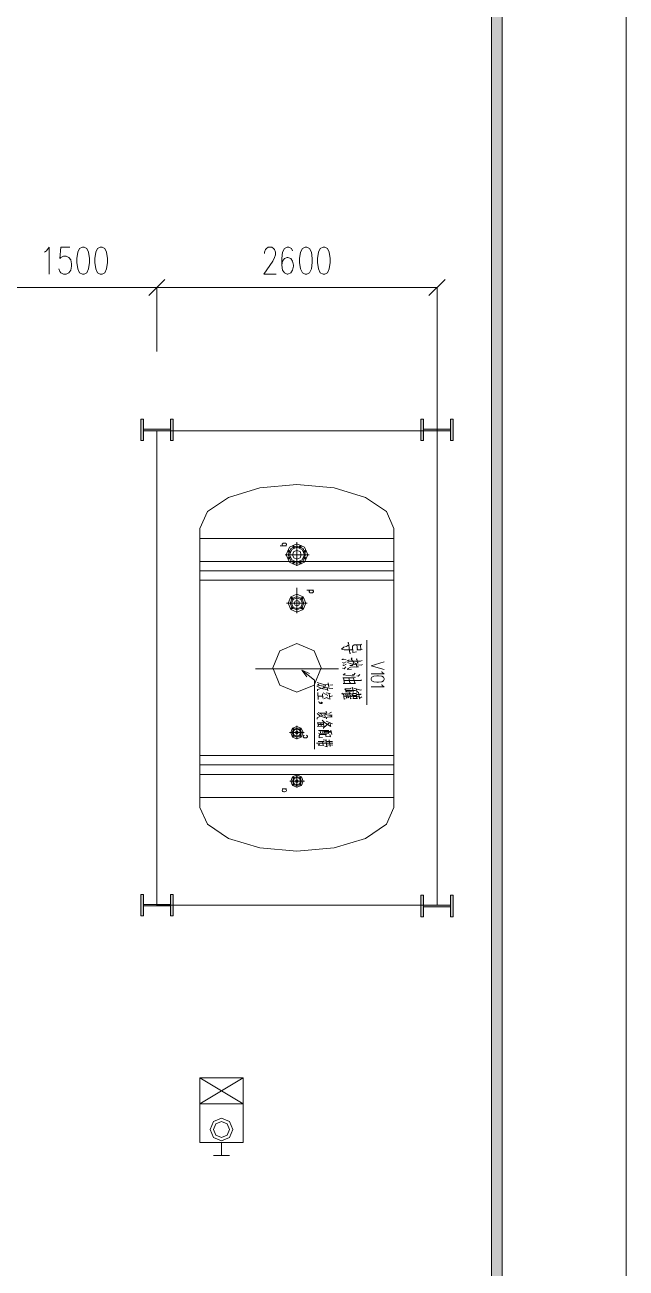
# Model space of a CAD drawing. Header units: millimetres. Extents: x 117 to 78452272, y 10 to 169749766.
# Drawn here: x 78446691 to 78452272, y 169685031 to 169696562 of the extents above; entities that cross this region are included whole.
import ezdxf

# ---------------------------------------------------------------- set-up
doc = ezdxf.new("R2010")
doc.units = ezdxf.units.MM

msp = doc.modelspace()

# ---------------------------------------------------------------- hatches: boundary and pattern name
h = msp.add_hatch(color=0)
h.dxf.hatch_style = 2
h.paths.add_polyline_path([(78451121.538, 169649627.683), (78451021.565, 169649727.656), (78451021.565, 169746370.381), (78451121.538, 169746470.354)])
h = msp.add_hatch(color=0)
h.dxf.hatch_style = 2
h.paths.add_polyline_path([(78447791.407, 169692905.588), (78447765.983, 169692905.588), (78447765.983, 169692705.642), (78447791.407, 169692705.642)])
h = msp.add_hatch(color=0)
h.dxf.hatch_style = 2
h.paths.add_polyline_path([(78448041.339, 169692905.588), (78448066.333, 169692905.588), (78448066.333, 169692705.642), (78448041.339, 169692705.642)])
h = msp.add_hatch(color=0)
h.dxf.hatch_style = 2
h.paths.add_polyline_path([(78450391.994, 169692905.588), (78450367.001, 169692905.588), (78450367.001, 169692705.642), (78450391.994, 169692705.642)])
h = msp.add_hatch(color=0)
h.dxf.hatch_style = 2
h.paths.add_polyline_path([(78450641.926, 169692905.588), (78450666.92, 169692905.588), (78450666.92, 169692705.642), (78450641.926, 169692705.642)])
h = msp.add_hatch(color=0)
h.dxf.hatch_style = 2
h.paths.add_polyline_path([(78448041.339, 169692797.858), (78447791.407, 169692797.858), (78447791.407, 169692812.94), (78448041.339, 169692812.94)])
h = msp.add_hatch(color=0)
h.dxf.hatch_style = 2
h.paths.add_polyline_path([(78450641.926, 169692797.858), (78450391.994, 169692797.858), (78450391.994, 169692812.94), (78450641.926, 169692812.94)])
h = msp.add_hatch(color=0)
h.dxf.hatch_style = 2
h.paths.add_polyline_path([(78447791.407, 169688496.871), (78447765.983, 169688496.871), (78447765.983, 169688296.925), (78447791.407, 169688296.925)])
h = msp.add_hatch(color=0)
h.dxf.hatch_style = 2
h.paths.add_polyline_path([(78448041.339, 169688496.871), (78448066.333, 169688496.871), (78448066.333, 169688296.925), (78448041.339, 169688296.925)])
h = msp.add_hatch(color=0)
h.dxf.hatch_style = 2
h.paths.add_polyline_path([(78450391.994, 169688489.545), (78450367.001, 169688489.545), (78450367.001, 169688289.599), (78450391.994, 169688289.599)])
h = msp.add_hatch(color=0)
h.dxf.hatch_style = 2
h.paths.add_polyline_path([(78450641.926, 169688489.545), (78450666.92, 169688489.545), (78450666.92, 169688289.599), (78450641.926, 169688289.599)])
h = msp.add_hatch(color=0)
h.dxf.hatch_style = 2
h.paths.add_polyline_path([(78448041.339, 169688389.572), (78447791.407, 169688389.572), (78447791.407, 169688404.654), (78448041.339, 169688404.654)])
h = msp.add_hatch(color=0)
h.dxf.hatch_style = 2
h.paths.add_polyline_path([(78450641.926, 169688381.816), (78450391.994, 169688381.816), (78450391.994, 169688396.898), (78450641.926, 169688396.898)])

# ---------------------------------------------------------------- linework, layer by layer
at = {"color": 0, "lineweight": 0}
for points in [[(78380975.066, 169648477.564), (78452272.087, 169648477.564), (78452272.087, 169749421.277), (78380975.066, 169749421.277)], [(78451121.538, 169649627.683), (78451021.565, 169649727.656), (78451021.565, 169746370.381), (78451121.538, 169746470.354)], [(78447224.32, 169694500.844), (78447199.327, 169694488.778), (78447182.521, 169694453.443), (78447174.333, 169694393.546), (78447174.333, 169694357.779), (78447182.521, 169694298.313), (78447199.327, 169694262.547), (78447224.32, 169694250.912), (78447241.126, 169694250.912), (78447266.119, 169694262.547), (78447282.925, 169694298.313), (78447291.112, 169694357.779), (78447291.112, 169694393.546), (78447282.925, 169694453.443), (78447266.119, 169694488.778), (78447241.126, 169694500.844)], [(78447391.085, 169694500.844), (78447366.092, 169694488.778), (78447349.286, 169694453.443), (78447341.099, 169694393.546), (78447341.099, 169694357.779), (78447349.286, 169694298.313), (78447366.092, 169694262.547), (78447391.085, 169694250.912), (78447407.891, 169694250.912), (78447432.884, 169694262.547), (78447449.259, 169694298.313), (78447457.877, 169694357.779), (78447457.877, 169694393.546), (78447449.259, 169694453.443), (78447432.884, 169694488.778), (78447407.891, 169694500.844)], [(78449291.431, 169694500.844), (78449266.438, 169694488.778), (78449250.063, 169694453.443), (78449241.445, 169694393.546), (78449241.445, 169694357.779), (78449250.063, 169694298.313), (78449266.438, 169694262.547), (78449291.431, 169694250.912), (78449308.237, 169694250.912), (78449333.23, 169694262.547), (78449350.036, 169694298.313), (78449358.223, 169694357.779), (78449358.223, 169694393.546), (78449350.036, 169694453.443), (78449333.23, 169694488.778), (78449308.237, 169694500.844)], [(78449458.196, 169694500.844), (78449433.203, 169694488.778), (78449416.397, 169694453.443), (78449408.21, 169694393.546), (78449408.21, 169694357.779), (78449416.397, 169694298.313), (78449433.203, 169694262.547), (78449458.196, 169694250.912), (78449475.002, 169694250.912), (78449499.995, 169694262.547), (78449516.801, 169694298.313), (78449524.988, 169694357.779), (78449524.988, 169694393.546), (78449516.801, 169694453.443), (78449499.995, 169694488.778), (78449475.002, 169694500.844)], [(78447791.407, 169692905.588), (78447765.983, 169692905.588), (78447765.983, 169692705.642), (78447791.407, 169692705.642)], [(78448041.339, 169692905.588), (78448066.333, 169692905.588), (78448066.333, 169692705.642), (78448041.339, 169692705.642)], [(78450391.994, 169692905.588), (78450367.001, 169692905.588), (78450367.001, 169692705.642), (78450391.994, 169692705.642)], [(78450641.926, 169692905.588), (78450666.92, 169692905.588), (78450666.92, 169692705.642), (78450641.926, 169692705.642)], [(78448041.339, 169692797.858), (78447791.407, 169692797.858), (78447791.407, 169692812.94), (78448041.339, 169692812.94)], [(78450516.96, 169688396.898), (78450516.96, 169692797.858), (78447916.373, 169692797.858), (78447916.373, 169688396.898)], [(78450641.926, 169692797.858), (78450391.994, 169692797.858), (78450391.994, 169692812.94), (78450641.926, 169692812.94)], [(78449116.479, 169691647.739), (78449145.781, 169691718.41), (78449216.451, 169691747.712), (78449287.122, 169691718.41), (78449316.424, 169691647.739), (78449287.122, 169691577.069), (78449216.451, 169691547.767), (78449145.781, 169691577.069)], [(78449133.715, 169691678.335), (78449142.765, 169691687.384), (78449151.814, 169691678.335), (78449142.765, 169691669.285)], [(78449136.301, 169691647.739), (78449160.001, 169691704.19), (78449216.451, 169691727.89), (78449272.902, 169691704.19), (78449296.602, 169691647.739), (78449272.902, 169691591.289), (78449216.451, 169691567.589), (78449160.001, 169691591.289)], [(78449147.505, 169691647.739), (78449167.758, 169691696.433), (78449216.451, 169691716.686), (78449265.145, 169691696.433), (78449285.398, 169691647.739), (78449265.145, 169691599.046), (78449216.451, 169691578.793), (78449167.758, 169691599.046)], [(78449176.376, 169691647.739), (78449188.442, 169691676.18), (78449216.451, 169691687.815), (78449244.892, 169691676.18), (78449256.527, 169691647.739), (78449244.892, 169691619.299), (78449216.451, 169691607.664), (78449188.442, 169691619.299)], [(78449176.807, 169691721.857), (78449185.856, 169691730.906), (78449194.906, 169691721.857), (78449185.856, 169691712.808)], [(78449237.997, 169691721.857), (78449247.047, 169691730.906), (78449256.096, 169691721.857), (78449247.047, 169691712.808)], [(78449281.52, 169691678.335), (78449290.569, 169691687.384), (78449299.618, 169691678.335), (78449290.569, 169691669.285)], [(78449133.715, 169691617.144), (78449142.765, 169691626.193), (78449151.814, 169691617.144), (78449142.765, 169691608.095)], [(78449176.807, 169691574.052), (78449185.856, 169691582.671), (78449194.906, 169691574.052), (78449185.856, 169691565.003)], [(78449237.997, 169691574.052), (78449247.047, 169691582.671), (78449256.096, 169691574.052), (78449247.047, 169691565.003)], [(78449281.52, 169691617.144), (78449290.569, 169691626.193), (78449299.618, 169691617.144), (78449290.569, 169691608.095)], [(78449134.146, 169691197.862), (78449158.278, 169691256.035), (78449216.451, 169691280.167), (78449275.056, 169691256.035), (78449299.188, 169691197.862), (78449275.056, 169691139.257), (78449216.451, 169691115.125), (78449158.278, 169691139.257)], [(78449153.968, 169691197.862), (78449172.498, 169691241.815), (78449216.451, 169691260.345), (78449260.836, 169691241.815), (78449278.934, 169691197.862), (78449260.836, 169691153.477), (78449216.451, 169691134.948), (78449172.498, 169691153.477)], [(78449163.449, 169691241.815), (78449172.498, 169691250.864), (78449181.116, 169691241.815), (78449172.498, 169691232.766)], [(78449165.603, 169691197.862), (78449180.254, 169691233.628), (78449216.451, 169691248.71), (78449252.649, 169691233.628), (78449267.731, 169691197.862), (78449252.649, 169691161.664), (78449216.451, 169691146.582), (78449180.254, 169691161.664)], [(78449191.458, 169691197.862), (78449198.784, 169691215.529), (78449216.451, 169691222.855), (78449234.119, 169691215.529), (78449241.445, 169691197.862), (78449234.119, 169691180.194), (78449216.451, 169691172.868), (78449198.784, 169691180.194)], [(78449251.787, 169691241.815), (78449260.836, 169691250.864), (78449269.885, 169691241.815), (78449260.836, 169691232.766)], [(78449163.449, 169691153.477), (78449172.498, 169691162.526), (78449181.116, 169691153.477), (78449172.498, 169691144.428)], [(78449251.787, 169691153.477), (78449260.836, 169691162.526), (78449269.885, 169691153.477), (78449260.836, 169691144.428)], [(78448991.512, 169690597.594), (78449057.443, 169690756.602), (78449216.451, 169690822.532), (78449375.46, 169690756.602), (78449441.39, 169690597.594), (78449375.46, 169690438.585), (78449216.451, 169690372.655), (78449057.443, 169690438.585)], [(78449759.838, 169690459.7), (78449753.375, 169690453.236)], [(78449957.63, 169690523.907), (78449974.866, 169690523.907), (78450003.307, 169690520.89), (78450020.544, 169690511.41), (78450026.145, 169690498.913), (78450026.145, 169690489.433), (78450020.544, 169690476.506), (78450003.307, 169690467.456), (78449974.866, 169690464.009), (78449957.63, 169690464.009), (78449929.189, 169690467.456), (78449911.952, 169690476.506), (78449906.35, 169690489.433), (78449906.35, 169690498.913), (78449911.952, 169690511.41), (78449929.189, 169690520.89)], [(78449445.7, 169690279.576), (78449439.236, 169690274.405), (78449445.7, 169690268.803), (78449452.594, 169690274.405)], [(78449445.7, 169690270.096), (78449450.009, 169690272.251), (78449450.009, 169690276.129), (78449445.7, 169690278.284), (78449441.39, 169690276.129), (78449441.39, 169690272.251)], [(78449445.7, 169690271.389), (78449449.147, 169690274.405), (78449445.7, 169690276.991), (78449442.252, 169690274.405)], [(78449445.7, 169690272.682), (78449446.992, 169690273.544), (78449446.992, 169690274.836), (78449445.7, 169690275.698), (78449444.407, 169690274.836), (78449444.407, 169690273.544)], [(78449158.278, 169689997.325), (78449175.514, 169690038.263), (78449216.02, 169690055.068), (78449256.527, 169690038.263), (78449273.333, 169689997.325), (78449256.527, 169689956.819), (78449216.02, 169689940.013), (78449175.514, 169689956.819)], [(78449173.36, 169689997.325), (78449185.856, 169690027.49), (78449216.02, 169690039.986), (78449246.185, 169690027.49), (78449258.681, 169689997.325), (78449246.185, 169689967.161), (78449216.02, 169689955.096), (78449185.856, 169689967.161)], [(78449178.962, 169690027.49), (78449185.856, 169690034.384), (78449192.751, 169690027.49), (78449185.856, 169690020.595)], [(78449178.962, 169689967.161), (78449185.856, 169689974.487), (78449192.751, 169689967.161), (78449185.856, 169689960.267)], [(78449181.978, 169689997.325), (78449191.889, 169690021.457), (78449216.02, 169690031.368), (78449240.152, 169690021.457), (78449250.063, 169689997.325), (78449240.152, 169689973.194), (78449216.02, 169689963.283), (78449191.889, 169689973.194)], [(78449203.524, 169689997.325), (78449206.971, 169690006.375), (78449216.02, 169690009.822), (78449224.639, 169690006.375), (78449228.517, 169689997.325), (78449224.639, 169689988.707), (78449216.02, 169689984.829), (78449206.971, 169689988.707)], [(78449238.859, 169690027.49), (78449246.185, 169690034.384), (78449253.079, 169690027.49), (78449246.185, 169690020.595)], [(78449238.859, 169689967.161), (78449246.185, 169689974.487), (78449253.079, 169689967.161), (78449246.185, 169689960.267)], [(78449159.139, 169689547.878), (78449175.945, 169689588.385), (78449216.451, 169689605.191), (78449257.389, 169689588.385), (78449274.194, 169689547.878), (78449257.389, 169689506.941), (78449216.451, 169689490.136), (78449175.945, 169689506.941)], [(78449174.222, 169689547.878), (78449186.287, 169689577.612), (78449216.451, 169689590.108), (78449246.616, 169689577.612), (78449259.112, 169689547.878), (78449246.616, 169689517.714), (78449216.451, 169689505.218), (78449186.287, 169689517.714)], [(78449179.392, 169689577.612), (78449186.287, 169689584.937), (78449193.613, 169689577.612), (78449186.287, 169689570.717)], [(78449179.392, 169689517.714), (78449186.287, 169689524.609), (78449193.613, 169689517.714), (78449186.287, 169689510.82)], [(78449182.409, 169689547.878), (78449192.32, 169689571.579), (78449216.451, 169689581.49), (78449240.583, 169689571.579), (78449250.494, 169689547.878), (78449240.583, 169689523.747), (78449216.451, 169689513.836), (78449192.32, 169689523.747)], [(78449203.955, 169689547.878), (78449207.833, 169689556.497), (78449216.451, 169689560.375), (78449225.501, 169689556.497), (78449228.948, 169689547.878), (78449225.501, 169689538.829), (78449216.451, 169689535.382), (78449207.833, 169689538.829)], [(78449239.721, 169689577.612), (78449246.616, 169689584.937), (78449253.51, 169689577.612), (78449246.616, 169689570.717)], [(78449239.721, 169689517.714), (78449246.616, 169689524.609), (78449253.51, 169689517.714), (78449246.616, 169689510.82)], [(78447791.407, 169688496.871), (78447765.983, 169688496.871), (78447765.983, 169688296.925), (78447791.407, 169688296.925)], [(78448041.339, 169688496.871), (78448066.333, 169688496.871), (78448066.333, 169688296.925), (78448041.339, 169688296.925)], [(78450391.994, 169688489.545), (78450367.001, 169688489.545), (78450367.001, 169688289.599), (78450391.994, 169688289.599)], [(78450641.926, 169688489.545), (78450666.92, 169688489.545), (78450666.92, 169688289.599), (78450641.926, 169688289.599)], [(78448041.339, 169688389.572), (78447791.407, 169688389.572), (78447791.407, 169688404.654), (78448041.339, 169688404.654)], [(78450641.926, 169688381.816), (78450391.994, 169688381.816), (78450391.994, 169688396.898), (78450641.926, 169688396.898)], [(78448411.498, 169686316.428), (78448442.093, 169686390.977), (78448516.21, 169686421.572), (78448590.759, 169686390.977), (78448621.354, 169686316.428), (78448590.759, 169686242.311), (78448516.21, 169686211.715), (78448442.093, 169686242.311)], [(78448411.498, 169686316.428), (78448442.093, 169686390.977), (78448516.21, 169686421.572), (78448590.759, 169686390.977), (78448621.354, 169686316.428), (78448590.759, 169686242.311), (78448516.21, 169686211.715), (78448442.093, 169686242.311)], [(78448411.498, 169686316.428), (78448442.093, 169686390.977), (78448516.21, 169686421.572), (78448590.759, 169686390.977), (78448621.354, 169686316.428), (78448590.759, 169686242.311), (78448516.21, 169686211.715), (78448442.093, 169686242.311)], [(78448411.498, 169686316.428), (78448442.093, 169686390.977), (78448516.21, 169686421.572), (78448590.759, 169686390.977), (78448621.354, 169686316.428), (78448590.759, 169686242.311), (78448516.21, 169686211.715), (78448442.093, 169686242.311)], [(78448441.231, 169686316.428), (78448463.208, 169686369.431), (78448516.21, 169686391.408), (78448569.213, 169686369.431), (78448591.19, 169686316.428), (78448569.213, 169686263.425), (78448516.21, 169686241.449), (78448463.208, 169686263.425)], [(78448441.231, 169686316.428), (78448463.208, 169686369.431), (78448516.21, 169686391.408), (78448569.213, 169686369.431), (78448591.19, 169686316.428), (78448569.213, 169686263.425), (78448516.21, 169686241.449), (78448463.208, 169686263.425)], [(78448441.231, 169686316.428), (78448463.208, 169686369.431), (78448516.21, 169686391.408), (78448569.213, 169686369.431), (78448591.19, 169686316.428), (78448569.213, 169686263.425), (78448516.21, 169686241.449), (78448463.208, 169686263.425)], [(78448441.231, 169686316.428), (78448463.208, 169686369.431), (78448516.21, 169686391.408), (78448569.213, 169686369.431), (78448591.19, 169686316.428), (78448569.213, 169686263.425), (78448516.21, 169686241.449), (78448463.208, 169686263.425)]]:
    msp.add_lwpolyline(points, close=True, dxfattribs=at)
for points in [[(78446874.415, 169694453.443), (78446890.79, 169694465.078), (78446915.783, 169694500.844), (78446915.783, 169694250.912)], [(78447107.541, 169694500.844), (78447024.374, 169694500.844), (78447016.187, 169694393.546), (78447024.374, 169694405.611), (78447049.367, 169694417.677), (78447074.361, 169694417.677), (78447099.354, 169694405.611), (78447116.16, 169694381.911), (78447124.347, 169694346.145), (78447124.347, 169694322.444), (78447116.16, 169694286.678), (78447099.354, 169694262.547), (78447074.361, 169694250.912), (78447049.367, 169694250.912), (78447024.374, 169694262.547), (78447016.187, 169694274.612), (78447007.568, 169694298.313)], [(78448916.533, 169694441.377), (78448916.533, 169694453.443), (78448924.72, 169694477.144), (78448933.339, 169694488.778), (78448949.714, 169694500.844), (78448983.325, 169694500.844), (78448999.7, 169694488.778), (78449008.318, 169694477.144), (78449016.506, 169694453.443), (78449016.506, 169694429.312), (78449008.318, 169694405.611), (78448991.512, 169694369.845), (78448907.914, 169694250.912), (78449024.693, 169694250.912)], [(78449174.652, 169694465.078), (78449166.465, 169694488.778), (78449141.472, 169694500.844), (78449124.666, 169694500.844), (78449099.673, 169694488.778), (78449083.298, 169694453.443), (78449074.68, 169694393.546), (78449074.68, 169694334.079), (78449083.298, 169694286.678), (78449099.673, 169694262.547), (78449124.666, 169694250.912), (78449133.284, 169694250.912), (78449158.278, 169694262.547), (78449174.652, 169694286.678), (78449183.271, 169694322.444), (78449183.271, 169694334.079), (78449174.652, 169694369.845), (78449158.278, 169694393.546), (78449133.284, 169694405.611), (78449124.666, 169694405.611), (78449099.673, 169694393.546), (78449083.298, 169694369.845), (78449074.68, 169694334.079)], [(78446415.919, 169694125.946), (78447916.373, 169694125.946)], [(78447841.394, 169694050.966), (78447991.353, 169694200.926)], [(78447991.353, 169694200.926), (78447841.394, 169694050.966)], [(78447916.373, 169693530.849), (78447916.373, 169694127.669)], [(78447916.373, 169693530.849), (78447916.373, 169694127.669)], [(78447916.373, 169694125.946), (78450516.96, 169694125.946)], [(78450441.981, 169694050.966), (78450591.94, 169694200.926)], [(78450516.96, 169692661.257), (78450516.96, 169694127.669)], [(78450116.638, 169691891.639), (78450048.122, 169692047.2), (78449852.917, 169692179.061), (78449561.185, 169692266.968), (78449216.451, 169692297.994), (78448872.148, 169692266.968), (78448579.986, 169692179.061), (78448384.781, 169692047.2), (78448316.265, 169691891.639)], [(78448316.265, 169691891.639), (78448316.265, 169689303.117)], [(78450116.638, 169691891.639), (78450116.638, 169689303.117)], [(78448316.265, 169691797.699), (78450116.638, 169691797.699)], [(78449120.788, 169691730.476), (78449060.459, 169691730.476)], [(78449089.331, 169691730.476), (78449083.298, 169691733.492), (78449080.712, 169691738.232), (78449080.712, 169691744.696), (78449083.298, 169691749.005), (78449089.331, 169691753.745), (78449097.518, 169691755.469), (78449103.551, 169691755.469), (78449112.169, 169691753.745), (78449117.771, 169691749.005), (78449120.788, 169691744.696), (78449120.788, 169691738.232), (78449117.771, 169691733.492), (78449112.169, 169691730.476)], [(78449152.245, 169691674.456), (78449128.544, 169691684.367)], [(78449189.735, 169691711.946), (78449180.254, 169691735.647)], [(78449216.451, 169691763.656), (78449216.451, 169691545.181)], [(78449243.168, 169691711.946), (78449253.079, 169691735.647)], [(78449280.658, 169691674.456), (78449304.359, 169691684.367)], [(78450116.638, 169691585.256), (78448316.265, 169691585.256)], [(78449331.075, 169691647.739), (78449106.998, 169691647.739)], [(78449152.245, 169691621.023), (78449128.544, 169691611.542)], [(78449189.735, 169691583.533), (78449180.254, 169691559.832)], [(78449243.168, 169691583.533), (78449253.079, 169691559.832)], [(78449280.658, 169691621.023), (78449304.359, 169691611.542)], [(78448316.265, 169691497.78), (78450116.638, 169691497.78)], [(78450116.638, 169691410.304), (78448316.265, 169691410.304)], [(78449216.451, 169691341.357), (78449216.451, 169691105.214)], [(78449179.823, 169691234.489), (78449162.587, 169691251.726)], [(78449253.51, 169691234.489), (78449271.609, 169691252.588)], [(78449308.668, 169691317.657), (78449368.565, 169691317.657)], [(78449337.108, 169691317.657), (78449331.506, 169691312.917), (78449328.921, 169691308.176), (78449328.921, 169691303.867), (78449331.506, 169691299.127), (78449337.108, 169691294.387), (78449345.727, 169691292.663), (78449351.759, 169691292.663), (78449360.378, 169691294.387), (78449365.98, 169691299.127), (78449368.565, 169691303.867), (78449368.565, 169691308.176), (78449365.98, 169691312.917), (78449360.378, 169691317.657)], [(78449310.822, 169691197.862), (78449119.926, 169691197.862)], [(78449180.254, 169691161.234), (78449162.587, 169691143.997)], [(78449253.51, 169691160.803), (78449271.178, 169691143.135)], [(78449730.105, 169690771.684), (78449725.365, 169690766.513), (78449654.264, 169690766.513), (78449630.563, 169690771.684), (78449654.264, 169690792.799)], [(78449692.184, 169690808.312), (78449676.24, 169690797.108), (78449660.727, 169690799.263)], [(78449687.444, 169690826.842), (78449695.201, 169690832.444), (78449706.405, 169690732.04), (78449714.161, 169690737.642)], [(78449808.532, 169690810.467), (78449747.342, 169690810.467), (78449731.398, 169690800.556), (78449734.845, 169690739.796), (78449769.319, 169690747.553)], [(78449810.256, 169690764.359), (78449821.46, 169690768.668), (78449810.256, 169690764.359), (78449772.335, 169690764.359), (78449778.799, 169690764.359), (78449771.042, 169690810.467)], [(78449810.256, 169690764.359), (78449805.516, 169690809.174)], [(78449808.532, 169690810.467), (78449816.72, 169690816.931)], [(78449866.275, 169690254.152), (78449866.275, 169690855.713)], [(78449634.01, 169690674.728), (78449646.507, 169690682.484)], [(78449634.01, 169690674.728), (78449673.224, 169690671.711)], [(78449651.247, 169690642.84), (78449638.751, 169690648.442)], [(78449651.247, 169690642.84), (78449673.224, 169690654.044)], [(78449805.516, 169690659.215), (78449692.184, 169690660.507), (78449682.704, 169690662.662), (78449701.665, 169690673.866)], [(78449811.979, 169690624.31), (78449769.319, 169690626.465), (78449720.625, 169690634.221), (78449685.721, 169690647.149)], [(78449718.901, 169690682.484), (78449728.381, 169690690.241)], [(78449718.901, 169690682.484), (78449747.342, 169690642.84)], [(78449764.579, 169690678.175), (78449771.042, 169690682.484), (78449777.075, 169690640.685), (78449786.555, 169690644.994)], [(78449805.516, 169690659.215), (78449821.46, 169690666.109)], [(78450026.145, 169690652.751), (78449906.35, 169690618.278), (78450026.145, 169690583.373)], [(78449601.692, 169690588.544), (78448831.211, 169690588.544)], [(78449308.668, 169690514.857), (78449262.56, 169690577.34)], [(78449262.56, 169690577.34), (78449333.661, 169690546.314)], [(78449262.56, 169690577.34), (78449321.164, 169690530.801)], [(78449321.164, 169690530.801), (78449380.631, 169690483.831)], [(78449671.5, 169690607.505), (78449654.264, 169690589.837), (78449640.043, 169690595.439)], [(78449651.247, 169690618.708), (78449641.767, 169690625.172)], [(78449646.507, 169690534.68), (78449665.467, 169690546.745)], [(78449646.507, 169690534.68), (78449747.342, 169690520.459)], [(78449651.247, 169690618.708), (78449673.224, 169690632.929)], [(78449756.822, 169690636.376), (78449766.302, 169690640.685), (78449771.042, 169690606.643), (78449786.555, 169690608.797), (78449772.335, 169690605.35), (78449749.066, 169690608.797), (78449712.437, 169690605.35), (78449692.184, 169690593.284), (78449685.721, 169690582.08), (78449723.641, 169690586.821)], [(78449728.381, 169690618.708), (78449706.405, 169690619.57)], [(78449728.381, 169690618.708), (78449744.325, 169690639.392)], [(78449745.618, 169690532.525), (78449728.381, 169690533.818)], [(78449745.618, 169690532.525), (78449756.822, 169690548.038)], [(78449800.776, 169690535.972), (78449785.263, 169690520.459), (78449772.335, 169690523.907)], [(78449811.979, 169690624.31), (78449824.476, 169690629.481)], [(78450003.307, 169690564.844), (78450008.909, 169690555.364), (78450026.145, 169690542.867), (78449906.35, 169690542.867)], [(78449380.631, 169690483.831), (78449380.631, 169689843.919)], [(78449425.877, 169690414.454), (78449400.884, 169690429.105)], [(78449508.614, 169690441.171), (78449465.522, 169690445.049), (78449445.7, 169690448.927), (78449404.331, 169690460.993)], [(78449485.344, 169690429.105), (78449445.7, 169690432.983), (78449406.055, 169690438.154), (78449419.414, 169690446.341)], [(78449473.709, 169690417.039), (78449406.055, 169690395.924), (78449406.055, 169690384.289)], [(78449549.982, 169690406.697), (78449515.077, 169690409.283), (78449485.344, 169690414.454), (78449459.058, 169690421.348)], [(78449477.157, 169690443.756), (78449480.604, 169690429.105)], [(78449505.166, 169690459.7), (78449512.061, 169690419.625)], [(78449548.258, 169690441.171), (78449521.972, 169690436.861)], [(78449745.618, 169690506.239), (78449641.767, 169690506.239)], [(78449753.375, 169690453.236), (78449644.783, 169690453.236), (78449657.28, 169690453.236), (78449648.231, 169690506.239)], [(78449816.72, 169690487.279), (78449808.532, 169690480.815), (78449652.971, 169690479.522)], [(78449706.405, 169690459.7), (78449696.924, 169690507.101)], [(78449706.405, 169690459.7), (78449714.161, 169690463.147)], [(78449753.375, 169690453.236), (78449740.878, 169690504.946)], [(78449745.618, 169690506.239), (78449759.838, 169690511.841)], [(78450003.307, 169690445.049), (78450008.909, 169690435.999), (78450026.145, 169690423.072), (78449906.35, 169690423.072)], [(78449409.503, 169690368.345), (78449414.243, 169690304.57)], [(78449415.966, 169690336.458), (78449412.519, 169690336.458)], [(78449453.887, 169690335.165), (78449412.519, 169690336.458)], [(78449455.611, 169690404.112), (78449425.877, 169690414.454)], [(78449452.594, 169690357.573), (78449457.334, 169690316.635)], [(78449500.426, 169690395.924), (78449455.611, 169690404.112)], [(78449503.873, 169690341.629), (78449460.782, 169690365.76)], [(78449498.702, 169690326.977), (78449465.522, 169690309.741)], [(78449523.696, 169690358.865), (78449488.791, 169690365.76)], [(78449496.979, 169690411.868), (78449503.873, 169690385.582)], [(78449524.988, 169690308.448), (78449498.702, 169690314.05)], [(78449516.801, 169690360.158), (78449521.972, 169690309.741)], [(78449545.242, 169690339.043), (78449521.972, 169690329.994)], [(78449714.161, 169690358.434), (78449632.287, 169690358.434), (78449640.043, 169690362.743)], [(78449643.491, 169690351.971), (78449649.524, 169690356.28), (78449654.264, 169690307.586), (78449663.744, 169690311.895)], [(78449715.885, 169690339.474), (78449706.405, 169690335.165), (78449649.524, 169690334.303)], [(78449707.697, 169690402.388), (78449662.02, 169690403.681), (78449677.964, 169690374.809)], [(78449723.641, 169690380.411), (78449714.161, 169690374.809), (78449666.76, 169690374.809)], [(78449674.948, 169690316.635), (78449670.208, 169690356.28)], [(78449756.822, 169690389.46), (78449674.948, 169690388.168)], [(78449674.948, 169690316.635), (78449680.981, 169690319.652)], [(78449692.184, 169690318.79), (78449687.444, 169690354.125)], [(78449692.184, 169690318.79), (78449696.924, 169690321.806)], [(78449725.365, 169690352.832), (78449699.941, 169690367.053)], [(78449707.697, 169690402.388), (78449715.885, 169690409.283)], [(78449714.161, 169690311.895), (78449707.697, 169690357.142)], [(78449723.641, 169690333.01), (78449714.161, 169690337.319)], [(78449720.625, 169690317.497), (78449714.161, 169690311.895)], [(78449723.641, 169690333.01), (78449733.122, 169690340.767)], [(78449725.365, 169690411.437), (78449731.398, 169690414.454), (78449737.862, 169690370.5), (78449742.602, 169690374.809)], [(78449725.365, 169690352.832), (78449734.845, 169690354.125)], [(78449767.595, 169690344.214), (78449772.335, 169690346.369), (78449767.595, 169690342.921), (78449731.398, 169690342.921), (78449734.845, 169690342.921), (78449734.845, 169690361.882)], [(78449764.579, 169690361.882), (78449731.398, 169690361.882)], [(78449767.595, 169690329.563), (78449771.042, 169690315.343), (78449777.075, 169690318.79), (78449769.319, 169690314.481), (78449736.138, 169690314.481), (78449740.878, 169690314.481), (78449739.585, 169690333.01)], [(78449764.579, 169690333.01), (78449736.138, 169690333.01)], [(78449807.239, 169690390.322), (78449745.618, 169690410.144)], [(78449756.822, 169690389.46), (78449762.855, 169690392.477)], [(78449764.579, 169690361.882), (78449769.319, 169690366.191)], [(78449767.595, 169690344.214), (78449764.579, 169690361.882)], [(78449764.579, 169690333.01), (78449769.319, 169690336.458)], [(78449772.335, 169690376.102), (78449767.595, 169690399.371)], [(78449772.335, 169690376.102), (78449780.522, 169690379.549)], [(78449818.012, 169690329.563), (78449810.256, 169690324.392), (78449772.335, 169690335.165)], [(78449805.516, 169690351.971), (78449774.059, 169690350.678)], [(78449781.815, 169690366.191), (78449788.279, 169690371.793), (78449797.759, 169690309.741), (78449803.792, 169690313.188)], [(78449805.516, 169690351.971), (78449813.272, 169690358.434)], [(78449807.239, 169690390.322), (78449816.72, 169690393.77)], [(78449447.423, 169690167.107), (78449414.243, 169690185.636)], [(78449443.976, 169690268.803), (78449435.788, 169690268.803), (78449427.601, 169690271.389), (78449421.137, 169690278.284), (78449419.414, 169690284.747)], [(78449490.515, 169690178.742), (78449487.068, 169690197.271)], [(78449536.623, 169690186.929), (78449513.785, 169690176.156)], [(78449402.608, 169690176.156), (78449424.154, 169690157.627), (78449443.976, 169690147.285)], [(78449462.505, 169690161.505), (78449404.331, 169690133.926), (78449404.331, 169690123.153)], [(78449468.969, 169690088.68), (78449404.331, 169690088.68)], [(78449415.966, 169690055.93), (78449411.226, 169690088.68)], [(78449463.798, 169690071.874), (78449415.966, 169690071.874)], [(78449427.601, 169690178.742), (78449496.979, 169690178.742)], [(78449437.512, 169690084.802), (78449440.959, 169690059.808)], [(78449482.328, 169690135.219), (78449443.976, 169690147.285)], [(78449531.883, 169690052.914), (78449498.702, 169690071.874), (78449468.969, 169690092.989), (78449450.871, 169690111.519)], [(78449462.505, 169690088.68), (78449467.245, 169690054.637)], [(78449512.061, 169690084.802), (78449462.505, 169690042.572), (78449463.798, 169690034.384)], [(78449513.785, 169690158.919), (78449493.962, 169690162.798), (78449473.709, 169690170.985)], [(78449473.709, 169690164.521), (78449477.157, 169690137.805)], [(78449518.525, 169690090.404), (78449488.791, 169690104.624)], [(78449541.794, 169690142.976), (78449520.248, 169690142.976), (78449498.702, 169690141.683), (78449490.515, 169690136.512), (78449490.515, 169690124.446)], [(78449541.794, 169690158.919), (78449512.061, 169690158.919)], [(78449545.242, 169690078.338), (78449518.525, 169690090.404)], [(78449523.696, 169690087.387), (78449528.436, 169690055.93)], [(78449533.607, 169690158.919), (78449536.623, 169690142.976)], [(78449284.536, 169689997.325), (78449148.366, 169689997.325)], [(78449191.458, 169690021.888), (78449179.392, 169690033.953)], [(78449191.458, 169689973.194), (78449179.392, 169689960.697)], [(78449216.02, 169690061.963), (78449216.02, 169689938.29)], [(78449240.152, 169690021.888), (78449252.649, 169690033.953)], [(78449240.152, 169689973.194), (78449252.649, 169689960.697)], [(78449283.244, 169689973.625), (78449277.211, 169689968.885), (78449274.625, 169689964.145), (78449274.625, 169689959.405), (78449277.211, 169689954.665), (78449283.244, 169689949.925), (78449291.431, 169689948.632), (78449297.464, 169689948.632), (78449306.082, 169689949.925), (78449311.684, 169689954.665), (78449314.27, 169689959.405), (78449314.27, 169689964.145), (78449311.684, 169689968.885), (78449306.082, 169689973.625)], [(78449470.693, 169690052.914), (78449404.331, 169690055.93)], [(78449513.785, 169689989.569), (78449415.966, 169689992.154)], [(78449513.785, 169690017.579), (78449417.69, 169690017.579)], [(78449490.515, 169689978.796), (78449429.325, 169689978.796), (78449421.137, 169689971.039)], [(78449421.137, 169689971.039), (78449422.43, 169689948.632), (78449452.594, 169689951.217)], [(78449431.048, 169690017.579), (78449435.788, 169689994.74)], [(78449449.147, 169690011.977), (78449452.594, 169689999.049)], [(78449531.883, 169690008.098), (78449492.239, 169690008.098), (78449460.782, 169690011.977)], [(78449533.607, 169690000.342), (78449468.969, 169690000.342)], [(78449468.969, 169690000.342), (78449468.969, 169689993.447)], [(78449487.068, 169689957.681), (78449482.328, 169689978.796)], [(78449530.159, 169689957.681), (78449487.068, 169689960.267)], [(78449505.166, 169690017.579), (78449510.337, 169689990.862)], [(78449521.972, 169689980.52), (78449526.712, 169689958.974)], [(78449531.883, 169690021.457), (78449540.07, 169689980.52)], [(78449483.62, 169689898.214), (78449397.868, 169689898.214)], [(78449468.969, 169689914.158), (78449414.243, 169689914.158)], [(78449467.245, 169689878.392), (78449414.243, 169689882.271), (78449424.154, 169689890.458)], [(78449453.887, 169689914.158), (78449460.782, 169689879.685)], [(78449493.962, 169689927.517), (78449460.782, 169689931.395)], [(78449498.702, 169689866.327), (78449473.709, 169689871.928)], [(78449483.62, 169689928.81), (78449493.962, 169689867.619)], [(78449545.242, 169689914.158), (78449493.962, 169689914.158)], [(78449549.982, 169689898.214), (78449493.962, 169689898.214)], [(78449549.982, 169689879.685), (78449498.702, 169689883.563)], [(78449515.077, 169689930.102), (78449524.988, 169689868.912)], [(78450116.638, 169689784.883), (78448316.265, 169689784.883)], [(78448316.265, 169689697.407), (78450116.638, 169689697.407)], [(78450116.638, 169689609.931), (78448316.265, 169689609.931)], [(78449216.451, 169689612.085), (78449216.451, 169689488.412)], [(78449285.398, 169689547.878), (78449148.797, 169689547.878)], [(78449192.32, 169689572.01), (78449179.823, 169689584.076)], [(78449192.32, 169689523.316), (78449179.823, 169689511.251)], [(78449241.014, 169689572.01), (78449253.079, 169689584.076)], [(78449241.014, 169689523.316), (78449253.079, 169689511.251)], [(78448316.265, 169689397.057), (78450116.638, 169689397.057)], [(78449086.745, 169689474.623), (78449081.143, 169689469.882), (78449078.127, 169689465.142), (78449078.127, 169689460.402), (78449081.143, 169689455.662), (78449086.745, 169689450.922), (78449095.364, 169689449.198), (78449100.966, 169689449.198), (78449109.584, 169689450.922), (78449115.186, 169689455.662), (78449118.202, 169689460.402), (78449118.202, 169689465.142), (78449115.186, 169689469.882), (78449109.584, 169689474.623)], [(78449078.127, 169689474.623), (78449118.202, 169689474.623)], [(78450116.638, 169689303.117), (78450048.122, 169689147.987), (78449852.917, 169689016.126), (78449561.185, 169688928.219), (78449216.451, 169688897.193), (78448872.148, 169688928.219), (78448579.986, 169689016.126), (78448384.781, 169689147.987), (78448316.265, 169689303.117)], [(78448316.265, 169686796.47), (78448316.265, 169686196.633)], [(78448316.265, 169686796.47), (78448316.265, 169686196.633)], [(78448716.587, 169686554.726), (78448316.265, 169686796.47)], [(78448316.265, 169686554.726), (78448716.587, 169686796.47)], [(78448716.587, 169686554.726), (78448316.265, 169686796.47)], [(78448316.265, 169686554.726), (78448716.587, 169686796.47)], [(78448316.265, 169686796.47), (78448716.587, 169686796.47)], [(78448316.265, 169686796.47), (78448716.587, 169686796.47)], [(78448316.265, 169686796.47), (78448316.265, 169686196.633)], [(78448316.265, 169686796.47), (78448316.265, 169686196.633)], [(78448316.265, 169686554.726), (78448716.587, 169686796.47)], [(78448716.587, 169686554.726), (78448316.265, 169686796.47)], [(78448316.265, 169686554.726), (78448716.587, 169686796.47)], [(78448716.587, 169686554.726), (78448316.265, 169686796.47)], [(78448716.587, 169686796.47), (78448316.265, 169686796.47)], [(78448716.587, 169686796.47), (78448316.265, 169686796.47)], [(78448716.587, 169686796.47), (78448716.587, 169686196.633)], [(78448716.587, 169686796.47), (78448716.587, 169686196.633)], [(78448716.587, 169686796.47), (78448716.587, 169686196.633)], [(78448716.587, 169686796.47), (78448716.587, 169686196.633)], [(78448316.265, 169686554.726), (78448716.587, 169686554.726)], [(78448316.265, 169686554.726), (78448716.587, 169686554.726)], [(78448716.587, 169686554.726), (78448316.265, 169686554.726)], [(78448716.587, 169686554.726), (78448316.265, 169686554.726)], [(78448716.587, 169686196.633), (78448316.265, 169686196.633)], [(78448316.265, 169686196.633), (78448716.587, 169686196.633)], [(78448316.265, 169686196.633), (78448711.416, 169686196.633)], [(78448716.587, 169686196.633), (78448321.436, 169686196.633)], [(78448516.21, 169686196.633), (78448516.21, 169686076.407)], [(78448441.231, 169686076.407), (78448591.19, 169686076.407)]]:
    msp.add_lwpolyline(points, dxfattribs=at)

doc.saveas('drawing.dxf')
